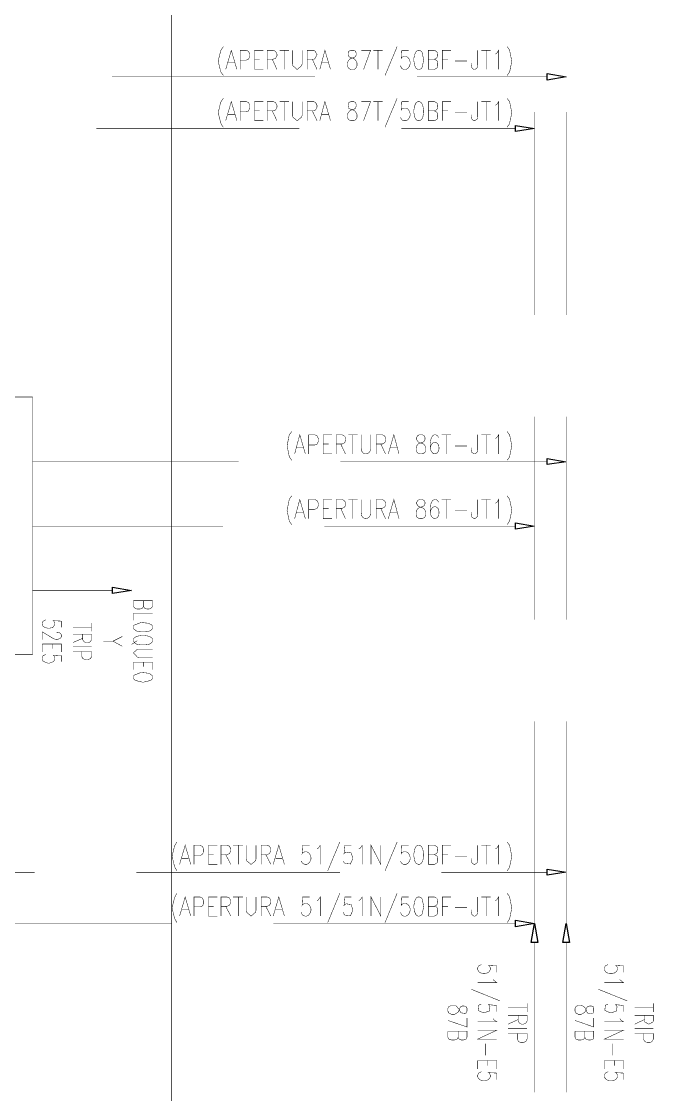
# Model space of a CAD drawing. Extents: x 0.1 to 11.6, y 0.2 to 16.4.
# Drawn here: x 5.805 to 6.935, y 7.188 to 9.107 of the extents above; entities that cross this region are included whole.
import ezdxf

# ---------------------------------------------------------------- set-up
doc = ezdxf.new("R2010")
doc.units = 0
doc.header["$MEASUREMENT"] = 0

msp = doc.modelspace()

# ---------------------------------------------------------------- linework, layer by layer
at = {"color": 0, "const_width": 0.000833}
for points in [[(6.07335, 2.41581), (6.07335, 15.81)], [(6.16585, 9.0625), (6.16336, 9.05914), (6.16118, 9.05539), (6.15653, 9.03663), (6.16097, 9.0179), (6.16336, 9.01417), (6.16585, 9.01079)], [(6.47667, 9.0625), (6.45503, 9.01079)], [(6.67333, 9.0625), (6.67583, 9.05914), (6.67774, 9.05638), (6.68186, 9.03651), (6.6779, 9.01688), (6.67583, 9.01417), (6.67333, 9.01079)], [(6.16997, 9.02165), (6.18001, 9.05583), (6.19, 9.02165)], [(6.19586, 9.02165), (6.19586, 9.05583), (6.20665, 9.05583), (6.21083, 9.05414), (6.21164, 9.05246), (6.21251, 9.04915), (6.21251, 9.04497), (6.21164, 9.04167), (6.21083, 9.03999), (6.20665, 9.03831), (6.19586, 9.03831)], [(6.22168, 9.02165), (6.22168, 9.05583), (6.23753, 9.05583)], [(6.22168, 9.03999), (6.23085, 9.03999)], [(6.24414, 9.02165), (6.24414, 9.05583), (6.25499, 9.05583), (6.25917, 9.05414), (6.25999, 9.05246), (6.26167, 9.04915), (6.26167, 9.04585), (6.25999, 9.04329), (6.25917, 9.04167), (6.25499, 9.03999), (6.24414, 9.03999)], [(6.25331, 9.03999), (6.26167, 9.02165)], [(6.26665, 9.05583), (6.28331, 9.05583)], [(6.27501, 9.05583), (6.27501, 9.02165)], [(6.28917, 9.05583), (6.28917, 9.03162), (6.28965, 9.02881), (6.2979, 9.02154), (6.3061, 9.02881), (6.30664, 9.03162), (6.30664, 9.05583)], [(6.31581, 9.02165), (6.31581, 9.05583), (6.32747, 9.05583), (6.32937, 9.05524), (6.33339, 9.04796), (6.32937, 9.04064), (6.32747, 9.03999), (6.31581, 9.03999)], [(6.32497, 9.03999), (6.33333, 9.02165)], [(6.33832, 9.02165), (6.3475, 9.05583), (6.35747, 9.02165)], [(6.41667, 9.02165), (6.42914, 9.05583), (6.41249, 9.05583)], [(6.43419, 9.05583), (6.45085, 9.05583)], [(6.44249, 9.05583), (6.44249, 9.02165)], [(6.4975, 9.05583), (6.48497, 9.05583), (6.48415, 9.04167), (6.48497, 9.04329), (6.48833, 9.04497), (6.49251, 9.04497), (6.49582, 9.04329), (6.49832, 9.03999), (6.5, 9.035), (6.5, 9.03162), (6.49832, 9.02664), (6.49582, 9.02333), (6.49251, 9.02165), (6.48833, 9.02165), (6.48497, 9.02333), (6.48247, 9.02832)], [(6.5325, 9.02165), (6.5325, 9.05583), (6.54335, 9.05583), (6.54665, 9.05414), (6.54833, 9.05246), (6.54915, 9.04915), (6.54915, 9.04585), (6.54833, 9.04329), (6.54665, 9.04167), (6.54335, 9.03999), (6.5325, 9.03999)], [(6.54335, 9.03999), (6.54665, 9.03831), (6.54833, 9.03668), (6.54915, 9.03331), (6.54915, 9.02832), (6.54833, 9.02501), (6.54665, 9.02333), (6.54335, 9.02165), (6.5325, 9.02165)], [(6.55751, 9.02165), (6.55751, 9.05583), (6.57335, 9.05583)], [(6.55751, 9.03999), (6.56749, 9.03999)], [(6.62082, 9.05583), (6.62082, 9.03), (6.62001, 9.02501), (6.61833, 9.02333), (6.61583, 9.02165), (6.61415, 9.02165), (6.61165, 9.02333), (6.60997, 9.02501), (6.60915, 9.03), (6.60915, 9.03331)], [(6.6275, 9.05583), (6.64415, 9.05583)], [(6.63585, 9.05583), (6.63585, 9.02165)], [(6.6525, 9.04915), (6.655, 9.05083), (6.65831, 9.05583), (6.65831, 9.02165)], [(6.17415, 9.03331), (6.18582, 9.03331)], [(6.22168, 9.02165), (6.23753, 9.02165)], [(6.34169, 9.03331), (6.35417, 9.03331)], [(6.58003, 9.03668), (6.60167, 9.03668)], [(6.33003, 9.00831), (5.96669, 9.00831)], [(6.74501, 9.00831), (6.51247, 9.00831)], [(6.16585, 8.97), (6.16336, 8.96664), (6.16097, 8.96289), (6.15653, 8.94422), (6.16118, 8.92546), (6.16336, 8.92165), (6.16585, 8.91835)], [(6.16997, 8.93001), (6.18001, 8.96414), (6.19, 8.93001)], [(6.19586, 8.93001), (6.19586, 8.96414), (6.20665, 8.96414), (6.21083, 8.96251), (6.21164, 8.96083), (6.21251, 8.95747), (6.21251, 8.95247), (6.21164, 8.94917), (6.21083, 8.94749), (6.20665, 8.94581), (6.19586, 8.94581)], [(6.22168, 8.93001), (6.22168, 8.96414), (6.23753, 8.96414)], [(6.24414, 8.93001), (6.24414, 8.96414), (6.25499, 8.96414), (6.25917, 8.96251), (6.26167, 8.95747), (6.26167, 8.95415), (6.25917, 8.94917), (6.25499, 8.94749), (6.24414, 8.94749)], [(6.26665, 8.96414), (6.28331, 8.96414)], [(6.27501, 8.96414), (6.27501, 8.93001)], [(6.28917, 8.96414), (6.28917, 8.93918), (6.28988, 8.93653), (6.2979, 8.9299), (6.30588, 8.93653), (6.30664, 8.93918), (6.30664, 8.96414)], [(6.31581, 8.93001), (6.31581, 8.96414), (6.32747, 8.96414), (6.33083, 8.96251), (6.33333, 8.95747), (6.33333, 8.95415), (6.33083, 8.94917), (6.32747, 8.94749), (6.31581, 8.94749)], [(6.33832, 8.93001), (6.3475, 8.96414), (6.35747, 8.93001)], [(6.41667, 8.93001), (6.42914, 8.96414), (6.41249, 8.96414)], [(6.43414, 8.96414), (6.45085, 8.96414)], [(6.44249, 8.96414), (6.44249, 8.93001)], [(6.47667, 8.97), (6.45497, 8.91835)], [(6.4975, 8.96414), (6.48497, 8.96414), (6.48415, 8.94917), (6.48497, 8.95085), (6.48833, 8.95247), (6.49251, 8.95247), (6.49582, 8.95085), (6.49832, 8.94749), (6.5, 8.94249), (6.5, 8.93918), (6.49832, 8.935), (6.49582, 8.93164), (6.49251, 8.93001), (6.48833, 8.93001), (6.48497, 8.93164), (6.48415, 8.93332), (6.48247, 8.93582)], [(6.5325, 8.93001), (6.5325, 8.96414), (6.54335, 8.96414), (6.54665, 8.96251), (6.54833, 8.96083), (6.54915, 8.95747), (6.54915, 8.95415), (6.54833, 8.95085), (6.54665, 8.94917), (6.54335, 8.94749), (6.5325, 8.94749)], [(6.55751, 8.93001), (6.55751, 8.96414), (6.57335, 8.96414)], [(6.62082, 8.96414), (6.62082, 8.9375), (6.62001, 8.93332), (6.61833, 8.93164), (6.61583, 8.93001), (6.61415, 8.93001), (6.61165, 8.93164), (6.60997, 8.93332), (6.60915, 8.9375), (6.60915, 8.94081)], [(6.6275, 8.96414), (6.64415, 8.96414)], [(6.63585, 8.96414), (6.63585, 8.93001)], [(6.6525, 8.95747), (6.655, 8.95915), (6.65831, 8.96414), (6.65831, 8.93001)], [(6.67333, 8.97), (6.67583, 8.96664), (6.6779, 8.96397), (6.68186, 8.94439), (6.67774, 8.92449), (6.67583, 8.92165), (6.67333, 8.91835)], [(6.22168, 8.94749), (6.23085, 8.94749)], [(6.25331, 8.94749), (6.26167, 8.93001)], [(6.32497, 8.94749), (6.33333, 8.93001)], [(6.54335, 8.94749), (6.54665, 8.94581), (6.54833, 8.94417), (6.54915, 8.94081), (6.54915, 8.93582), (6.54833, 8.93332), (6.54665, 8.93164), (6.54335, 8.93001), (6.5325, 8.93001)], [(6.55751, 8.94749), (6.56749, 8.94749)], [(6.57997, 8.94417), (6.60167, 8.94417)], [(6.7225, 8.94581), (6.7225, 8.58247)], [(6.77919, 8.94581), (6.77919, 8.58247)], [(6.17415, 8.94081), (6.18582, 8.94081)], [(6.22168, 8.93001), (6.23753, 8.93001)], [(6.34169, 8.94081), (6.35417, 8.94081)], [(6.30165, 8.91581), (5.93832, 8.91581)], [(6.68832, 8.91581), (6.48415, 8.91581)], [(6.7225, 8.40082), (6.7225, 8.03749)], [(6.77919, 8.40082), (6.77919, 8.03749)], [(6.28831, 8.37414), (6.28581, 8.37082), (6.28369, 8.36817), (6.27979, 8.34853), (6.28386, 8.32867), (6.28581, 8.32585), (6.28831, 8.32249)], [(6.29335, 8.33415), (6.30251, 8.36833), (6.3125, 8.33415)], [(6.31831, 8.33415), (6.31831, 8.36833), (6.32915, 8.36833), (6.33333, 8.36664), (6.33415, 8.36496), (6.33583, 8.36165), (6.33583, 8.35667), (6.33333, 8.35167), (6.32915, 8.34999), (6.31831, 8.34999)], [(6.34418, 8.33415), (6.34418, 8.36833), (6.35997, 8.36833)], [(6.36751, 8.33415), (6.36751, 8.36833), (6.37831, 8.36833), (6.38167, 8.36664), (6.38336, 8.36496), (6.38417, 8.36165), (6.38417, 8.35835), (6.38336, 8.35499), (6.38167, 8.35331), (6.37831, 8.35167), (6.36751, 8.35167)], [(6.38917, 8.36833), (6.40582, 8.36833)], [(6.39751, 8.36833), (6.39751, 8.33415)], [(6.41249, 8.36833), (6.41249, 8.34332), (6.41331, 8.33914), (6.41585, 8.33583), (6.41917, 8.33415), (6.42165, 8.33415), (6.42583, 8.33583), (6.42833, 8.33914), (6.42914, 8.34332), (6.42914, 8.36833)], [(6.43918, 8.33415), (6.43918, 8.36833), (6.44997, 8.36833), (6.45335, 8.36664), (6.45497, 8.36496), (6.45583, 8.36165), (6.45583, 8.35835), (6.45497, 8.35499), (6.45335, 8.35331), (6.44997, 8.35167), (6.43918, 8.35167)], [(6.46083, 8.33415), (6.47081, 8.36833), (6.47999, 8.33415)], [(6.55083, 8.36333), (6.54915, 8.36664), (6.54585, 8.36833), (6.54335, 8.36833), (6.53999, 8.36664), (6.53749, 8.36165), (6.53581, 8.35331), (6.53581, 8.345), (6.53749, 8.33914), (6.53999, 8.33583), (6.54335, 8.33415), (6.54417, 8.33415), (6.54833, 8.33583), (6.55083, 8.33914), (6.55165, 8.34332), (6.55165, 8.345), (6.55083, 8.34999), (6.54833, 8.35331), (6.54417, 8.35499), (6.54335, 8.35499), (6.53999, 8.35331), (6.53749, 8.34999), (6.53581, 8.345)], [(6.55664, 8.36833), (6.57335, 8.36833)], [(6.565, 8.36833), (6.565, 8.33415)], [(6.62082, 8.36833), (6.62082, 8.34164), (6.62001, 8.33751), (6.61833, 8.33583), (6.61583, 8.33415), (6.61415, 8.33415), (6.61165, 8.33583), (6.60997, 8.33751), (6.60915, 8.34164), (6.60915, 8.345)], [(6.6275, 8.36833), (6.64415, 8.36833)], [(6.63585, 8.36833), (6.63585, 8.33415)], [(6.6525, 8.36165), (6.655, 8.36333), (6.65831, 8.36833), (6.65831, 8.33415)], [(6.67333, 8.37414), (6.67583, 8.37082), (6.6779, 8.36817), (6.68186, 8.34853), (6.67774, 8.32867), (6.67583, 8.32585), (6.67333, 8.32249)], [(6.34418, 8.35167), (6.35417, 8.35167)], [(6.37582, 8.35167), (6.38417, 8.33415)], [(6.44749, 8.35167), (6.45583, 8.33415)], [(6.57997, 8.34831), (6.60167, 8.34831)], [(6.29665, 8.345), (6.30914, 8.345)], [(6.34418, 8.33415), (6.35997, 8.33415)], [(6.46414, 8.345), (6.47667, 8.345)], [(6.19336, 8.31999), (5.82417, 8.31999)], [(6.74501, 8.31999), (6.375, 8.31999)], [(6.28831, 8.25917), (6.28581, 8.25581), (6.28375, 8.25282), (6.27974, 8.23335), (6.28375, 8.21386), (6.28581, 8.21083), (6.28831, 8.20747)], [(6.29335, 8.21832), (6.30251, 8.2525), (6.3125, 8.21832)], [(6.31831, 8.21832), (6.31831, 8.2525), (6.32915, 8.2525), (6.33333, 8.25082), (6.33583, 8.24582), (6.33583, 8.24164), (6.33415, 8.23833), (6.33333, 8.23665), (6.32915, 8.23497), (6.31831, 8.23497)], [(6.34418, 8.21832), (6.34418, 8.2525), (6.35997, 8.2525)], [(6.36751, 8.21832), (6.36751, 8.2525), (6.37831, 8.2525), (6.38167, 8.25082), (6.38331, 8.24914), (6.38417, 8.24582), (6.38417, 8.24333), (6.38331, 8.23996), (6.38167, 8.23833), (6.37831, 8.23665), (6.36751, 8.23665)], [(6.38917, 8.2525), (6.40582, 8.2525)], [(6.39751, 8.2525), (6.39751, 8.21832)], [(6.41249, 8.2525), (6.41249, 8.22831), (6.41331, 8.22331), (6.41585, 8.22), (6.41917, 8.21832), (6.42165, 8.21832), (6.42583, 8.22), (6.42833, 8.22331), (6.42914, 8.22831), (6.42914, 8.2525)], [(6.43918, 8.21832), (6.43918, 8.2525), (6.44997, 8.2525), (6.45335, 8.25082), (6.45497, 8.24914), (6.45583, 8.24582), (6.45583, 8.24333), (6.45497, 8.23996), (6.45335, 8.23833), (6.44997, 8.23665), (6.43918, 8.23665)], [(6.46083, 8.21832), (6.47081, 8.2525), (6.47999, 8.21832)], [(6.55083, 8.2475), (6.54915, 8.25082), (6.54585, 8.2525), (6.54335, 8.2525), (6.53999, 8.25082), (6.53749, 8.24582), (6.53581, 8.23833), (6.53581, 8.22999), (6.53749, 8.22331), (6.53999, 8.22), (6.54335, 8.21832), (6.54417, 8.21832), (6.54833, 8.22), (6.55083, 8.22331), (6.55165, 8.22831), (6.55165, 8.22999), (6.55083, 8.23497), (6.54833, 8.23833), (6.54417, 8.24001), (6.54335, 8.24001), (6.53999, 8.23833), (6.53749, 8.23497), (6.53581, 8.22999)], [(6.55664, 8.2525), (6.57335, 8.2525)], [(6.565, 8.2525), (6.565, 8.21832)], [(6.62082, 8.2525), (6.62082, 8.22667), (6.62001, 8.22168), (6.61833, 8.22), (6.61583, 8.21832), (6.61415, 8.21832), (6.61165, 8.22), (6.60997, 8.22168), (6.60915, 8.22667), (6.60915, 8.22999)], [(6.6275, 8.2525), (6.64415, 8.2525)], [(6.63585, 8.2525), (6.63585, 8.21832)], [(6.6525, 8.24582), (6.655, 8.2475), (6.65831, 8.2525), (6.65831, 8.21832)], [(6.67333, 8.25917), (6.67583, 8.25581), (6.67785, 8.25282), (6.68192, 8.23335), (6.67785, 8.21386), (6.67583, 8.21083), (6.67333, 8.20747)], [(6.34418, 8.23665), (6.35417, 8.23665)], [(6.37582, 8.23665), (6.38417, 8.21832)], [(6.44749, 8.23665), (6.45583, 8.21832)], [(6.57997, 8.23335), (6.60167, 8.23335)], [(6.29665, 8.22999), (6.30914, 8.22999)], [(6.34418, 8.21832), (6.35997, 8.21832)], [(6.46414, 8.22999), (6.47667, 8.22999)], [(6.16499, 8.20497), (5.82417, 8.20497)], [(6.68832, 8.20497), (6.34668, 8.20497)], [(5.9675, 8.09), (5.82417, 8.09)], [(6.00499, 8.07167), (6.03917, 8.07167), (6.03917, 8.06164), (6.03749, 8.05914), (6.03581, 8.05751), (6.0325, 8.05664), (6.02919, 8.05664), (6.02582, 8.05751), (6.02414, 8.05914), (6.02333, 8.06164), (6.02333, 8.07167)], [(6.02333, 8.06164), (6.02165, 8.05914), (6.02001, 8.05751), (6.01665, 8.05664), (6.01167, 8.05664), (6.00836, 8.05751), (6.00667, 8.05914), (6.00499, 8.06164), (6.00499, 8.07167)], [(6.03917, 8.04915), (6.00499, 8.04915), (6.00499, 8.03668)], [(5.87582, 8.02414), (5.87582, 8.035), (5.86165, 8.03581), (5.86253, 8.035), (5.86415, 8.03162), (5.86415, 8.02914), (5.86253, 8.02582), (5.86003, 8.02333), (5.85499, 8.02246), (5.85167, 8.02246), (5.84668, 8.02333), (5.84332, 8.02582), (5.84169, 8.02914), (5.84169, 8.03162), (5.84332, 8.035), (5.84831, 8.03749)], [(5.93001, 8.02414), (5.89665, 8.02414)], [(5.93001, 8.03162), (5.93001, 8.01665)], [(5.86751, 8.01497), (5.86914, 8.01497), (5.8725, 8.01417), (5.87418, 8.01335), (5.87582, 8.01079), (5.87582, 8.00667), (5.87418, 8.00418), (5.8725, 8.00331), (5.86914, 8.0025), (5.86583, 8.0025), (5.86253, 8.00331), (5.84169, 8.01585), (5.84169, 8.00163)], [(5.89665, 8.01167), (5.93001, 8.01167), (5.93001, 8.00163), (5.92833, 7.99914), (5.92665, 7.9975), (5.92415, 7.99664), (5.92085, 7.99664), (5.91749, 7.9975), (5.91585, 7.99914), (5.91417, 8.00163), (5.91417, 8.01167)], [(5.91417, 8.00418), (5.89665, 7.99664)], [(5.98503, 8.00749), (5.96832, 7.99914), (5.95085, 7.99914)], [(5.84169, 7.99414), (5.87582, 7.99414), (5.87582, 7.97999)], [(5.84169, 7.99414), (5.84169, 7.97999)], [(5.86003, 7.99414), (5.86003, 7.98583)], [(5.93001, 7.98915), (5.89665, 7.98915)], [(5.98503, 7.98996), (5.96832, 7.99914)], [(6.01167, 8), (6.00168, 7.99333)], [(6.03917, 7.98497), (6.01497, 7.98497), (6.01243, 7.98497), (6.00489, 7.97846), (6.01215, 7.97049), (6.01497, 7.97), (6.03917, 7.97)], [(5.87582, 7.96251), (5.87582, 7.97331), (5.86165, 7.97418), (5.86253, 7.97331), (5.86415, 7.97), (5.86415, 7.96664), (5.86253, 7.96332), (5.86003, 7.96164), (5.85499, 7.95996), (5.85167, 7.95996), (5.84668, 7.96164), (5.84332, 7.96332), (5.84169, 7.96664), (5.84169, 7.97), (5.84332, 7.97331), (5.845, 7.97418), (5.84831, 7.97499)], [(5.89665, 7.98079), (5.93001, 7.98079), (5.93001, 7.97168), (5.92833, 7.96832), (5.92665, 7.9675), (5.92415, 7.96582), (5.91917, 7.96582), (5.91417, 7.96832), (5.91249, 7.97168), (5.91249, 7.98079)], [(6.00499, 7.96164), (6.03917, 7.96164), (6.03917, 7.94829)], [(6.00499, 7.96164), (6.00499, 7.94829)], [(6.02333, 7.96164), (6.02333, 7.95335)], [(6.7225, 7.85579), (6.7225, 7.49414)], [(6.77919, 7.85579), (6.77919, 7.49414)], [(6.08251, 7.63997), (6.08083, 7.63667), (6.07844, 7.63292), (6.07406, 7.61426), (6.07867, 7.59543), (6.08083, 7.59164), (6.08251, 7.58832)], [(6.37414, 7.63997), (6.35249, 7.58832)], [(6.47667, 7.63997), (6.45497, 7.58832)], [(6.67333, 7.63997), (6.67583, 7.63667), (6.6779, 7.634), (6.68186, 7.61436), (6.67774, 7.59446), (6.67583, 7.59164), (6.67333, 7.58832)], [(6.08751, 7.59999), (6.0975, 7.63417), (6.10747, 7.59999)], [(6.11333, 7.59999), (6.11333, 7.63417), (6.12414, 7.63417), (6.1275, 7.63249), (6.12918, 7.63081), (6.12999, 7.6275), (6.12999, 7.6225), (6.12918, 7.61914), (6.1275, 7.61751), (6.12414, 7.61583), (6.11333, 7.61583)], [(6.13917, 7.59999), (6.13917, 7.63417), (6.155, 7.63417)], [(6.16168, 7.59999), (6.16168, 7.63417), (6.17247, 7.63417), (6.17665, 7.63249), (6.17914, 7.6275), (6.17914, 7.62414), (6.17665, 7.61914), (6.17247, 7.61751), (6.16168, 7.61751)], [(6.18332, 7.63417), (6.20085, 7.63417)], [(6.19249, 7.63417), (6.19249, 7.59999)], [(6.20665, 7.63417), (6.20665, 7.60915), (6.20736, 7.6065), (6.21539, 7.59987), (6.22342, 7.60644), (6.22418, 7.60915), (6.22418, 7.63417)], [(6.23335, 7.59999), (6.23335, 7.63417), (6.24414, 7.63417), (6.24832, 7.63249), (6.25082, 7.6275), (6.25082, 7.62414), (6.24832, 7.61914), (6.24414, 7.61751), (6.23335, 7.61751)], [(6.25499, 7.59999), (6.26497, 7.63417), (6.27501, 7.59999)], [(6.31999, 7.63417), (6.30751, 7.63417), (6.30664, 7.61914), (6.30751, 7.62082), (6.31164, 7.6225), (6.315, 7.6225), (6.31831, 7.62082), (6.32081, 7.61751), (6.32249, 7.61247), (6.32249, 7.60915), (6.32081, 7.60499), (6.31831, 7.60167), (6.315, 7.59999), (6.31164, 7.59999), (6.30751, 7.60167), (6.30664, 7.60331), (6.30501, 7.60585)], [(6.33333, 7.6275), (6.33583, 7.62918), (6.33914, 7.63417), (6.33914, 7.59999)], [(6.39497, 7.63417), (6.38331, 7.63417), (6.38167, 7.61914), (6.38331, 7.62082), (6.38547, 7.62196), (6.39458, 7.6205), (6.39757, 7.61008), (6.39301, 7.60069), (6.38363, 7.60167), (6.38167, 7.60331), (6.38081, 7.60585)], [(6.40831, 7.6275), (6.41081, 7.62918), (6.41417, 7.63417), (6.41417, 7.59999)], [(6.43001, 7.59999), (6.43001, 7.63417), (6.44749, 7.59999), (6.44749, 7.63417)], [(6.4975, 7.63417), (6.48497, 7.63417), (6.48415, 7.61914), (6.48497, 7.62082), (6.48833, 7.6225), (6.49251, 7.6225), (6.49582, 7.62082), (6.49832, 7.61751), (6.5, 7.61247), (6.5, 7.60915), (6.49832, 7.60499), (6.49582, 7.60167), (6.49251, 7.59999), (6.48833, 7.59999), (6.48497, 7.60167), (6.48415, 7.60335), (6.48247, 7.60585)], [(6.5325, 7.59999), (6.5325, 7.63417), (6.54335, 7.63417), (6.54665, 7.63249), (6.54833, 7.63081), (6.54915, 7.6275), (6.54915, 7.62414), (6.54833, 7.62082), (6.54665, 7.61914), (6.54335, 7.61751), (6.5325, 7.61751)], [(6.55751, 7.59999), (6.55751, 7.63417), (6.57335, 7.63417)], [(6.62082, 7.63417), (6.62082, 7.60747), (6.62001, 7.60335), (6.61833, 7.60167), (6.61583, 7.59999), (6.61415, 7.59999), (6.61165, 7.60167), (6.60997, 7.60335), (6.60915, 7.60747), (6.60915, 7.61083)], [(6.6275, 7.63417), (6.64415, 7.63417)], [(6.63585, 7.63417), (6.63585, 7.59999)], [(6.6525, 7.6275), (6.655, 7.62918), (6.65831, 7.63417), (6.65831, 7.59999)], [(6.09164, 7.61083), (6.10331, 7.61083)], [(6.13917, 7.61751), (6.14833, 7.61751)], [(6.13917, 7.59999), (6.155, 7.59999)], [(6.16997, 7.61751), (6.17914, 7.59999)], [(6.24164, 7.61751), (6.25082, 7.59999)], [(6.25917, 7.61083), (6.27083, 7.61083)], [(6.54335, 7.61751), (6.54665, 7.61583), (6.54833, 7.61415), (6.54915, 7.61083), (6.54915, 7.60585), (6.54833, 7.60331), (6.54665, 7.60167), (6.54335, 7.59999), (6.5325, 7.59999)], [(6.55751, 7.61751), (6.56749, 7.61751)], [(6.57997, 7.61415), (6.60167, 7.61415)], [(5.82835, 7.58583), (5.465, 7.58583)], [(6.37418, 7.58583), (6.00999, 7.58583)], [(6.74501, 7.58583), (6.55583, 7.58583)], [(6.08247, 7.54833), (6.08083, 7.54497), (6.07856, 7.54081), (6.074, 7.52208), (6.07856, 7.50342), (6.08083, 7.49918), (6.08247, 7.49582)], [(6.08751, 7.50749), (6.0975, 7.54167), (6.10747, 7.50749)], [(6.25499, 7.50749), (6.26497, 7.54167), (6.27501, 7.50749)], [(6.33333, 7.535), (6.33583, 7.53668), (6.33919, 7.54167), (6.33919, 7.50749)], [(6.37418, 7.54833), (6.35249, 7.49582)], [(6.40831, 7.535), (6.41081, 7.53668), (6.41417, 7.54167), (6.41417, 7.50749)], [(6.43001, 7.50749), (6.43001, 7.54167), (6.44749, 7.50749), (6.44749, 7.54167)], [(6.47667, 7.54833), (6.45503, 7.49582)], [(6.6525, 7.535), (6.655, 7.53668), (6.65831, 7.54167), (6.65831, 7.50749)], [(6.67333, 7.54833), (6.67583, 7.54497), (6.67785, 7.54194), (6.68186, 7.52208), (6.67785, 7.50222), (6.67583, 7.49914), (6.67333, 7.49582)], [(6.11333, 7.50749), (6.11333, 7.54167), (6.12414, 7.54167), (6.1275, 7.53999), (6.12918, 7.53831), (6.12999, 7.535), (6.12999, 7.53), (6.12918, 7.52664), (6.1275, 7.52501), (6.12414, 7.52414), (6.11333, 7.52414)], [(6.13917, 7.50749), (6.13917, 7.54167), (6.155, 7.54167)], [(6.13917, 7.52501), (6.14833, 7.52501)], [(6.16168, 7.50749), (6.16168, 7.54167), (6.17247, 7.54167), (6.17665, 7.53999), (6.17914, 7.535), (6.17914, 7.53168), (6.17751, 7.52832), (6.17665, 7.52664), (6.17247, 7.52501), (6.16168, 7.52501)], [(6.16997, 7.52501), (6.17914, 7.50749)], [(6.18332, 7.54167), (6.20085, 7.54167)], [(6.19249, 7.54167), (6.19249, 7.50749)], [(6.20665, 7.54167), (6.20665, 7.51747), (6.20714, 7.51465), (6.21539, 7.50738), (6.22364, 7.51465), (6.22418, 7.51747), (6.22418, 7.54167)], [(6.23335, 7.50749), (6.23335, 7.54167), (6.24414, 7.54167), (6.24832, 7.53999), (6.25082, 7.535), (6.25082, 7.53168), (6.24914, 7.52832), (6.24832, 7.52664), (6.24414, 7.52501), (6.23335, 7.52501)], [(6.24164, 7.52501), (6.25082, 7.50749)], [(6.31999, 7.54167), (6.30751, 7.54167), (6.30664, 7.52664), (6.30751, 7.52832), (6.31168, 7.53), (6.315, 7.53), (6.31836, 7.52832), (6.32086, 7.52501), (6.32249, 7.52083), (6.32249, 7.51747), (6.32086, 7.51247), (6.31836, 7.50917), (6.315, 7.50749), (6.31168, 7.50749), (6.30751, 7.50917), (6.30664, 7.51079), (6.30501, 7.51417)], [(6.39501, 7.54167), (6.38336, 7.54167), (6.38167, 7.52664), (6.38336, 7.52832), (6.38547, 7.52946), (6.39464, 7.528), (6.39757, 7.51764), (6.39301, 7.50819), (6.38363, 7.50917), (6.38167, 7.51079), (6.38086, 7.51417)], [(6.4975, 7.54167), (6.48503, 7.54167), (6.48415, 7.52664), (6.48503, 7.52832), (6.48833, 7.53), (6.49251, 7.53), (6.49582, 7.52832), (6.49832, 7.52501), (6.5, 7.52083), (6.5, 7.51747), (6.49832, 7.51247), (6.49582, 7.50917), (6.49251, 7.50749), (6.48833, 7.50749), (6.48503, 7.50917), (6.48415, 7.51079), (6.48247, 7.51417)], [(6.5325, 7.50749), (6.5325, 7.54167), (6.54335, 7.54167), (6.54665, 7.53999), (6.54833, 7.53831), (6.54915, 7.535), (6.54915, 7.53162), (6.54833, 7.52832), (6.54665, 7.52664), (6.54335, 7.52501), (6.5325, 7.52501)], [(6.54335, 7.52501), (6.54665, 7.52414), (6.54833, 7.52246), (6.54915, 7.51915), (6.54915, 7.51417), (6.54833, 7.51079), (6.54665, 7.50917), (6.54335, 7.50749), (6.5325, 7.50749)], [(6.55751, 7.50749), (6.55751, 7.54167), (6.57335, 7.54167)], [(6.55751, 7.52501), (6.56749, 7.52501)], [(6.62082, 7.54167), (6.62082, 7.51585), (6.62001, 7.51079), (6.61833, 7.50917), (6.61583, 7.50749), (6.61415, 7.50749), (6.61165, 7.50917), (6.61003, 7.51079), (6.60915, 7.51585), (6.60915, 7.51915)], [(6.6275, 7.54167), (6.64415, 7.54167)], [(6.63585, 7.54167), (6.63585, 7.50749)], [(6.09164, 7.51915), (6.10331, 7.51915)], [(6.13917, 7.50749), (6.155, 7.50749)], [(6.25917, 7.51915), (6.27083, 7.51915)], [(6.58003, 7.52246), (6.60167, 7.52246)], [(6.07335, 7.49414), (5.70915, 7.49414)], [(6.68832, 7.49414), (6.25499, 7.49414)], [(6.7225, 7.45996), (6.7225, 7.19249)], [(6.77919, 7.45996), (6.77919, 7.19249)], [(6.655, 7.40662), (6.655, 7.41829), (6.63997, 7.41917), (6.64165, 7.41829), (6.64333, 7.41499), (6.64333, 7.41168), (6.64165, 7.40831), (6.63835, 7.40582), (6.63336, 7.405), (6.63086, 7.405), (6.62582, 7.40582), (6.6225, 7.40831), (6.62082, 7.41168), (6.62082, 7.41499), (6.6225, 7.41829), (6.6275, 7.42085)], [(6.88167, 7.40662), (6.88167, 7.41829), (6.86751, 7.41917), (6.86914, 7.41829), (6.87082, 7.41499), (6.87082, 7.41168), (6.86914, 7.40831), (6.86583, 7.40582), (6.86083, 7.405), (6.85747, 7.405), (6.85249, 7.40582), (6.84918, 7.40831), (6.8475, 7.41168), (6.8475, 7.41499), (6.84918, 7.41829), (6.85417, 7.42085)], [(6.64833, 7.39415), (6.65001, 7.39247), (6.655, 7.38829), (6.62082, 7.38829)], [(6.875, 7.39415), (6.87668, 7.39247), (6.88167, 7.38829), (6.8475, 7.38829)], [(6.66081, 7.35579), (6.60915, 7.37663)], [(6.88835, 7.35579), (6.83664, 7.37663)], [(6.655, 7.33664), (6.655, 7.3475), (6.63997, 7.34918), (6.64165, 7.3475), (6.64274, 7.34565), (6.64128, 7.33724), (6.63097, 7.33447), (6.62158, 7.33865), (6.62256, 7.34744), (6.62418, 7.34918), (6.6275, 7.34999)], [(6.70915, 7.35167), (6.70915, 7.33583)], [(6.88167, 7.33664), (6.88167, 7.3475), (6.86751, 7.34918), (6.86914, 7.3475), (6.87022, 7.3456), (6.8686, 7.33708), (6.85792, 7.33442), (6.84819, 7.33876), (6.84924, 7.3475), (6.85086, 7.34918), (6.85417, 7.34999)], [(6.935, 7.35167), (6.935, 7.33583)], [(6.70915, 7.34412), (6.67503, 7.34412)], [(6.935, 7.34412), (6.90169, 7.34412)], [(6.56749, 7.32081), (6.60167, 7.30914), (6.60167, 7.32497)], [(6.64833, 7.32417), (6.65001, 7.32167), (6.655, 7.31831), (6.62082, 7.31831)], [(6.67503, 7.32997), (6.70915, 7.32997), (6.70915, 7.31999), (6.70751, 7.31663), (6.70247, 7.31413), (6.69917, 7.31413), (6.69586, 7.31581), (6.69499, 7.31663), (6.69331, 7.31999), (6.69331, 7.32997)], [(6.69331, 7.32249), (6.67503, 7.31413)], [(6.79497, 7.32081), (6.82835, 7.30914), (6.82835, 7.32497)], [(6.875, 7.32417), (6.87668, 7.32167), (6.88167, 7.31831), (6.8475, 7.31831)], [(6.90169, 7.32997), (6.935, 7.32997), (6.935, 7.31999), (6.93435, 7.31808), (6.92703, 7.31413), (6.91976, 7.31808), (6.91917, 7.31999), (6.91917, 7.32997)], [(6.91917, 7.32249), (6.90169, 7.31413)], [(6.56749, 7.30165), (6.60167, 7.30165), (6.60167, 7.29081), (6.59999, 7.28749), (6.59831, 7.28668), (6.595, 7.28581), (6.59169, 7.28581), (6.58919, 7.28668), (6.58751, 7.28749), (6.58583, 7.29081), (6.58583, 7.30165)], [(6.58583, 7.29081), (6.58415, 7.28749), (6.58251, 7.28668), (6.57915, 7.28581), (6.57417, 7.28581), (6.57086, 7.28668), (6.56917, 7.28749), (6.56749, 7.29081), (6.56749, 7.30165)], [(6.62082, 7.30333), (6.655, 7.30333), (6.62082, 7.28749), (6.655, 7.28749)], [(6.70915, 7.30664), (6.67503, 7.30664)], [(6.67503, 7.29747), (6.70915, 7.29747), (6.70915, 7.28749), (6.70751, 7.28412), (6.70583, 7.2825), (6.70247, 7.28162), (6.69749, 7.28162), (6.69499, 7.2825), (6.69336, 7.28412), (6.69168, 7.28749), (6.69168, 7.29747)], [(6.79497, 7.30165), (6.82835, 7.30165), (6.82835, 7.29081), (6.82747, 7.28749), (6.82585, 7.28668), (6.82249, 7.28581), (6.81917, 7.28581), (6.81581, 7.28668), (6.81418, 7.28749), (6.8125, 7.29081), (6.8125, 7.30165)], [(6.8125, 7.29081), (6.81082, 7.28749), (6.80919, 7.28668), (6.80583, 7.28581), (6.80083, 7.28581), (6.79833, 7.28668), (6.79665, 7.28749), (6.79497, 7.29081), (6.79497, 7.30165)], [(6.8475, 7.30333), (6.88167, 7.30333), (6.8475, 7.28749), (6.88167, 7.28749)], [(6.935, 7.30664), (6.90169, 7.30664)], [(6.90169, 7.29747), (6.935, 7.29747), (6.935, 7.28749), (6.93332, 7.28412), (6.93164, 7.2825), (6.92914, 7.28162), (6.92415, 7.28162), (6.92085, 7.2825), (6.91917, 7.28412), (6.91749, 7.28749), (6.91749, 7.29747)], [(6.63499, 7.27914), (6.63499, 7.25831)], [(6.86253, 7.27914), (6.86253, 7.25831)], [(6.62082, 7.24914), (6.655, 7.24914), (6.655, 7.23415)], [(6.62082, 7.24914), (6.62082, 7.23415)], [(6.63835, 7.24914), (6.63835, 7.23996)], [(6.8475, 7.24914), (6.88167, 7.24914), (6.88167, 7.23415)], [(6.8475, 7.24914), (6.8475, 7.23415)], [(6.86583, 7.24914), (6.86583, 7.23996)], [(6.655, 7.215), (6.655, 7.22667), (6.63997, 7.22749), (6.64165, 7.22667), (6.64333, 7.22331), (6.64333, 7.22), (6.64165, 7.21664), (6.63835, 7.21414), (6.63336, 7.21332), (6.63081, 7.21332), (6.62582, 7.21414), (6.6225, 7.21664), (6.62082, 7.22), (6.62082, 7.22331), (6.6225, 7.22667), (6.6275, 7.22917)], [(6.88167, 7.215), (6.88167, 7.22667), (6.86751, 7.22749), (6.86914, 7.22667), (6.87082, 7.22331), (6.87082, 7.22), (6.86914, 7.21664), (6.86583, 7.21414), (6.86083, 7.21332), (6.85747, 7.21332), (6.85249, 7.21414), (6.84918, 7.21664), (6.8475, 7.22), (6.8475, 7.22331), (6.84918, 7.22667), (6.85417, 7.22917)]]:
    msp.add_lwpolyline(points, dxfattribs=at)
for points in [[(6.39415, 9.05583), (6.38997, 9.05414), (6.38917, 9.05083), (6.38917, 9.04747), (6.38997, 9.04497), (6.39253, 9.04329), (6.39751, 9.04167), (6.40082, 9.03999), (6.40332, 9.03668), (6.405, 9.03331), (6.405, 9.02832), (6.40332, 9.02501), (6.4025, 9.02333), (6.39914, 9.02165), (6.39415, 9.02165), (6.38997, 9.02333), (6.38747, 9.02832), (6.38747, 9.03331), (6.38917, 9.03668), (6.39165, 9.03999), (6.39501, 9.04167), (6.40001, 9.04329), (6.4025, 9.04497), (6.40332, 9.04747), (6.40332, 9.05083), (6.4025, 9.05414), (6.39914, 9.05583), (6.39415, 9.05583)], [(6.51417, 9.05583), (6.51085, 9.05414), (6.50836, 9.04915), (6.50667, 9.04167), (6.50667, 9.03668), (6.50836, 9.02832), (6.51085, 9.02333), (6.51417, 9.02165), (6.51665, 9.02165), (6.52001, 9.02333), (6.52143, 9.0255), (6.52425, 9.03874), (6.52143, 9.05203), (6.52001, 9.05414), (6.51665, 9.05583), (6.51417, 9.05583)], [(6.39415, 8.96414), (6.38997, 8.96251), (6.38917, 8.95915), (6.38917, 8.95583), (6.38997, 8.95247), (6.39253, 8.95085), (6.39751, 8.94917), (6.40082, 8.94749), (6.40332, 8.94417), (6.405, 8.94081), (6.405, 8.93582), (6.40332, 8.93332), (6.4025, 8.93164), (6.39914, 8.93001), (6.39415, 8.93001), (6.38997, 8.93164), (6.38917, 8.93332), (6.38747, 8.93582), (6.38747, 8.94081), (6.38917, 8.94417), (6.39165, 8.94749), (6.39501, 8.94917), (6.40001, 8.95085), (6.4025, 8.95247), (6.40332, 8.95583), (6.40332, 8.95915), (6.4025, 8.96251), (6.39914, 8.96414), (6.39415, 8.96414)], [(6.51417, 8.96414), (6.51085, 8.96251), (6.50836, 8.95747), (6.50667, 8.94917), (6.50667, 8.94417), (6.50836, 8.93582), (6.51085, 8.93164), (6.51417, 8.93001), (6.51665, 8.93001), (6.52001, 8.93164), (6.52251, 8.93582), (6.52414, 8.94417), (6.52414, 8.94917), (6.52251, 8.95747), (6.52001, 8.96251), (6.51665, 8.96414), (6.51417, 8.96414)], [(5.64415, 7.97499), (5.82417, 7.97499), (5.82417, 8.43582), (5.64415, 8.43582), (5.64415, 7.97499)], [(6.51665, 8.36833), (6.51335, 8.36664), (6.51167, 8.36333), (6.51167, 8.35997), (6.51335, 8.35667), (6.51497, 8.35499), (6.52001, 8.35331), (6.52414, 8.35167), (6.52664, 8.34831), (6.5275, 8.345), (6.5275, 8.34), (6.52664, 8.33751), (6.52501, 8.33583), (6.52165, 8.33415), (6.51665, 8.33415), (6.51335, 8.33583), (6.51167, 8.33751), (6.51085, 8.34), (6.51085, 8.345), (6.51167, 8.34831), (6.51417, 8.35167), (6.51747, 8.35331), (6.52251, 8.35499), (6.52501, 8.35667), (6.52664, 8.35997), (6.52664, 8.36333), (6.52501, 8.36664), (6.52165, 8.36833), (6.51665, 8.36833)], [(6.51665, 8.2525), (6.51335, 8.25082), (6.51167, 8.2475), (6.51167, 8.24501), (6.51335, 8.24164), (6.51497, 8.23996), (6.52001, 8.23833), (6.52414, 8.23665), (6.52664, 8.23335), (6.5275, 8.22999), (6.5275, 8.22499), (6.52664, 8.22168), (6.52501, 8.22), (6.52165, 8.21832), (6.51665, 8.21832), (6.51335, 8.22), (6.51167, 8.22168), (6.51085, 8.22499), (6.51085, 8.22999), (6.51167, 8.23335), (6.51417, 8.23665), (6.51747, 8.23833), (6.52251, 8.23996), (6.52501, 8.24164), (6.52664, 8.24501), (6.52664, 8.2475), (6.52501, 8.25082), (6.52165, 8.2525), (6.51665, 8.2525)], [(6.03917, 8.02582), (6.03749, 8.02832), (6.03418, 8.03), (6.03256, 8.03114), (6.01867, 8.03256), (6.00603, 8.02783), (6.00499, 8.02582), (6.00499, 8.02165), (6.00667, 8.01997), (6.00999, 8.01747), (6.01335, 8.01665), (6.01833, 8.01585), (6.02582, 8.01585), (6.03082, 8.01665), (6.03418, 8.01747), (6.03749, 8.01997), (6.03917, 8.02165), (6.03917, 8.02582)], [(6.03917, 8.00331), (6.03749, 8.00499), (6.03418, 8.00749), (6.03082, 8.00831), (6.02582, 8.00917), (6.01833, 8.00917), (6.01335, 8.00831), (6.00999, 8.00749), (6.00667, 8.00499), (6.00499, 8.00331), (6.00499, 7.99914), (6.00667, 7.99664), (6.00999, 7.99414), (6.01335, 7.99333), (6.01833, 7.99251), (6.02582, 7.99251), (6.03082, 7.99333), (6.03418, 7.99414), (6.03749, 7.99664), (6.03917, 7.99914), (6.03917, 8.00331)], [(5.82417, 7.97499), (5.82417, 7.97499)], [(6.03917, 7.93664), (6.03749, 7.93832), (6.03418, 7.94081), (6.03179, 7.94185), (6.01878, 7.94325), (6.00678, 7.93864), (6.00499, 7.93664), (6.00499, 7.93251), (6.00667, 7.93001), (6.00982, 7.92854), (6.02208, 7.92563), (6.03429, 7.92854), (6.03749, 7.93001), (6.03917, 7.93251), (6.03917, 7.93664)], [(6.51417, 7.63417), (6.51085, 7.63249), (6.50831, 7.6275), (6.50667, 7.61914), (6.50667, 7.61415), (6.50831, 7.60585), (6.51085, 7.60167), (6.51417, 7.59999), (6.51665, 7.59999), (6.51997, 7.60167), (6.52251, 7.60585), (6.52414, 7.61415), (6.52414, 7.61914), (6.52251, 7.6275), (6.51997, 7.63249), (6.51665, 7.63417), (6.51417, 7.63417)], [(6.51417, 7.54167), (6.51085, 7.53999), (6.50836, 7.535), (6.50667, 7.52664), (6.50667, 7.52246), (6.50836, 7.51417), (6.51085, 7.50917), (6.51417, 7.50749), (6.51665, 7.50749), (6.52001, 7.50917), (6.52143, 7.51129), (6.52425, 7.52458), (6.52143, 7.53792), (6.52001, 7.53999), (6.51665, 7.54167), (6.51417, 7.54167)], [(6.60167, 7.3425), (6.59999, 7.34581), (6.59668, 7.34662), (6.59332, 7.34662), (6.59082, 7.34581), (6.58919, 7.34332), (6.58751, 7.33914), (6.58583, 7.33583), (6.58251, 7.33333), (6.57915, 7.33165), (6.57417, 7.33165), (6.56917, 7.33415), (6.56749, 7.33751), (6.56749, 7.3425), (6.56917, 7.34581), (6.57215, 7.3469), (6.58236, 7.34694), (6.58729, 7.34093), (6.59088, 7.33447), (6.59799, 7.33344), (6.59999, 7.33415), (6.60167, 7.33751), (6.60167, 7.3425)], [(6.82835, 7.3425), (6.82747, 7.34581), (6.82417, 7.34662), (6.82086, 7.34662), (6.81749, 7.34581), (6.81581, 7.34332), (6.81418, 7.33914), (6.8125, 7.33583), (6.80919, 7.33333), (6.80583, 7.33165), (6.80083, 7.33165), (6.79833, 7.33333), (6.79665, 7.33415), (6.79497, 7.33751), (6.79497, 7.3425), (6.79665, 7.34581), (6.79833, 7.34662), (6.80083, 7.3475), (6.80583, 7.3475), (6.80919, 7.34662), (6.8125, 7.34412), (6.81418, 7.34082), (6.81581, 7.33664), (6.81749, 7.33415), (6.82086, 7.33333), (6.82417, 7.33333), (6.82747, 7.33415), (6.82835, 7.33751), (6.82835, 7.3425)]]:
    msp.add_lwpolyline(points, close=True, dxfattribs=at)
at = {"color": 0}
for points in [[(6.74501, 9.01417), (6.77919, 9.00831), (6.74501, 9.0025)], [(6.68832, 8.92165), (6.7225, 8.91581), (6.68832, 8.91081)], [(6.74501, 8.32579), (6.77919, 8.31999), (6.74501, 8.315)], [(6.68832, 8.21083), (6.7225, 8.20497), (6.68832, 8.19917)], [(5.9675, 8.09581), (6.00168, 8.09), (5.9675, 8.08415)], [(6.74501, 7.59164), (6.77919, 7.58583), (6.74501, 7.58083)], [(6.68832, 7.5), (6.7225, 7.49414), (6.68832, 7.48833)], [(6.71669, 7.45996), (6.7225, 7.49414), (6.72835, 7.45996)], [(6.77333, 7.45996), (6.77919, 7.49414), (6.785, 7.45996)]]:
    msp.add_lwpolyline(points, close=True, dxfattribs=at)

doc.saveas('drawing.dxf')
